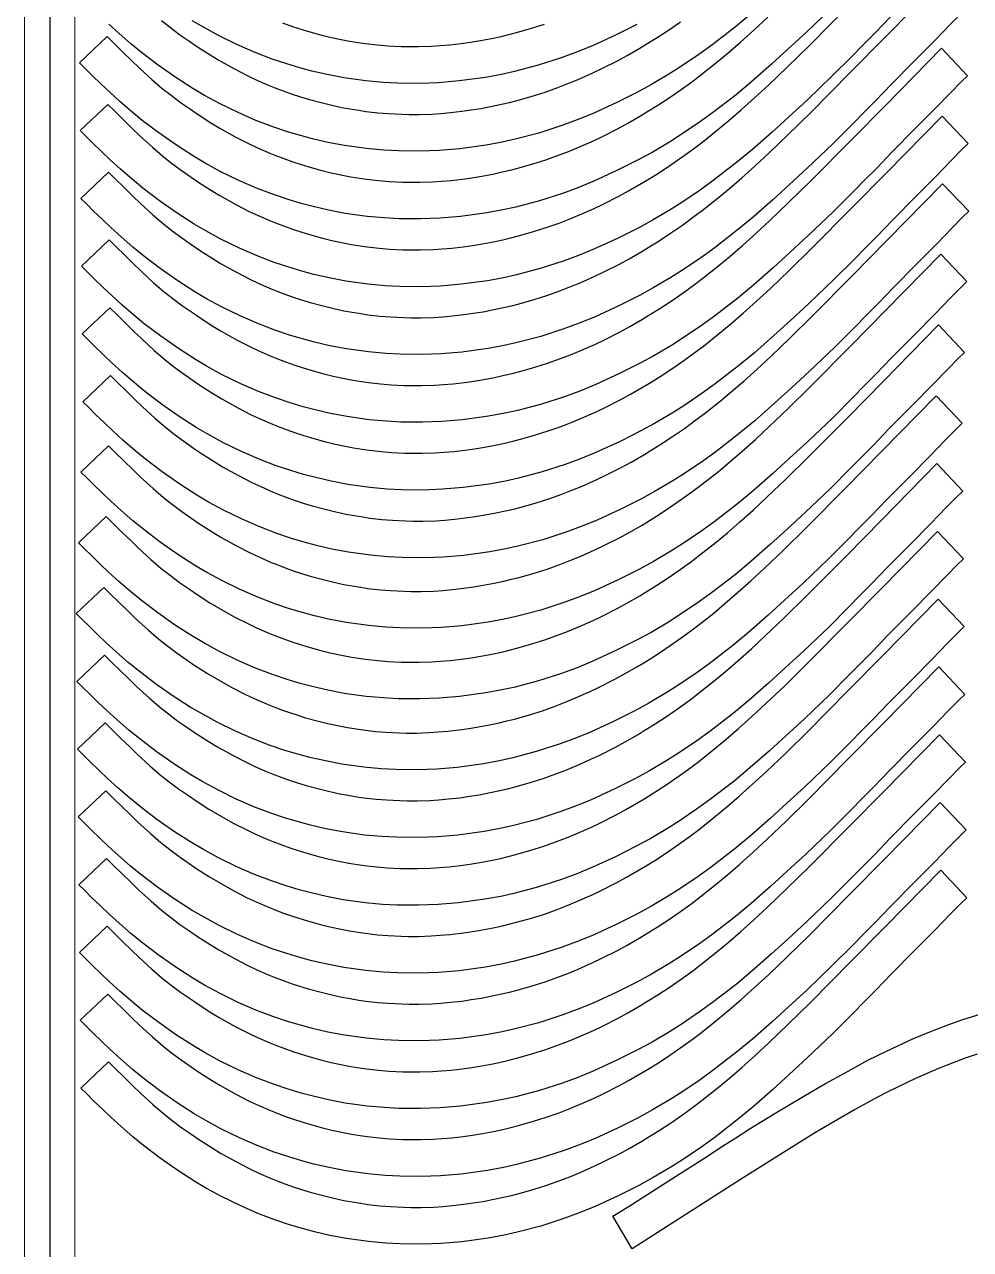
# Model space of a CAD drawing. Header units: millimetres. Extents: x -10628 to 24720, y -21829 to 4032.
# Drawn here: x 13649 to 14399, y -16745 to -15773 of the extents above; entities that cross this region are included whole.
import ezdxf
from ezdxf.enums import TextEntityAlignment as Align
from ezdxf.lldxf.tags import DXFTag

# ---------------------------------------------------------------- set-up
doc = ezdxf.new("R2010")
doc.units = ezdxf.units.MM
doc.layers.add('layer khung van cnc', color=7, linetype='Continuous', lineweight=25, true_color=0xfbf59b)
doc.layers.add('layer mau', color=7, linetype='Continuous')
doc.styles.add('Text Dim', font='arial.ttf')
tags = doc.linetypes.add('KVVIENMAY', pattern='A,46.311228,-10.280676,["KV VIỀN MÁY",Text Dim,S=10.028098,R=0,X=0,Y=-4.346144],-100.988212', length=157.580116).pattern_tags.tags
tags[6] = DXFTag(74, 10)

# ---------------------------------------------------------------- blocks, each defined once
blk = doc.blocks.new('khung van cnc')
at = {"lineweight": 5}
blk.add_lwpolyline([(-193, -99.44), (-193, 2370.56), (-223, 2400.56), (-1463, 2400.56), (-1493, 2370.56), (-1493, -99.44)], close=True, dxfattribs=at)
at = {"color": 1, "linetype": 'KVVIENMAY'}
blk.add_lwpolyline([(-511.88, -84.44), (-213, -84.44), (-213, 2370.56), (-228, 2385.56), (-1458.01, 2385.56), (-1473, 2370.56), (-1473, -84.44), (-1172.83, -84.44)], dxfattribs=at)
at = {"lineweight": 5}
blk.add_lwpolyline([(-513.55, -69.44), (-233, -69.44), (-233, 2370.56), (-1453, 2370.56), (-1453, -69.44), (-1173, -69.44)], dxfattribs=at)
at = {"layer": 'layer mau'}
for tag, p in [('ÁGF', (-518, -155.91)), ('TENFILE', (-518, -268.86)), ('TENFILE', (-518, -381.81)), ('TENFILE', (-518, -494.76))]:
    blk.add_attdef(tag, text='', height=30, dxfattribs=at).set_placement(p, align=Align.MIDDLE_CENTER)

msp = doc.modelspace()

# ---------------------------------------------------------------- linework, layer by layer
for points in [[(14391.238, -15765.042), (14383.203, -15773.306), (14370.906, -15785.879), (14354.96, -15802.051), (14336.344, -15820.804), (14324.128, -15833.588), (14315.258, -15842.514), (14305.69, -15852.243), (14289.933, -15868), (14270.13, -15886.894), (14255.482, -15900.392), (14242.394, -15912.269), (14226.922, -15925.975), (14214.338, -15936.383), (14195.646, -15950.777), (14185.359, -15958.205), (14170.863, -15968.053), (14161.603, -15973.93), (14147.719, -15982.094), (14136.748, -15988.07), (14120.431, -15996.326), (14101.527, -16004.975), (14089.003, -16010.096), (14076.801, -16014.617), (14058.478, -16020.517), (14039.817, -16025.465), (14029.327, -16027.777), (14016.622, -16030.146), (13995.911, -16032.982), (13979.548, -16034.323), (13964.204, -16034.871), (13947.081, -16034.7), (13935.547, -16034.118), (13921.827, -16032.88), (13904.41, -16030.443), (13891.23, -16027.935), (13878.929, -16025.069), (13869.38, -16022.525), (13859.169, -16019.484), (13847.494, -16015.567), (13834.074, -16010.439), (13820.02, -16004.342), (13805.348, -15997.145), (13793.451, -15990.653), (13784.152, -15985.178), (13770.578, -15976.513), (13756.538, -15966.72), (13743.47, -15956.741), (13734.877, -15949.723), (13725.575, -15941.682), (13717.415, -15934.226), (13710.797, -15927.948), (13703.803, -15921.154), (13698.365, -15915.796), (13693.636, -15911.108), (13715.589, -15890.278), (13721.224, -15895.811), (13727.788, -15902.25), (13735.039, -15909.344), (13741.039, -15915.118), (13750.915, -15924.239), (13759.256, -15931.347), (13766.242, -15936.862), (13773.835, -15942.514), (13781.612, -15947.941), (13787.787, -15952.158), (13797.884, -15958.604), (13804.56, -15962.631), (13817.049, -15969.7), (13827.804, -15975.156), (13834.787, -15978.469), (13844.578, -15982.712), (13848.559, -15984.287), (13855.606, -15986.995), (13862.871, -15989.599), (13868.594, -15991.446), (13875.549, -15993.588), (13885.859, -15996.391), (13893.208, -15998.215), (13902.29, -16000.171), (13908.905, -16001.391), (13915.736, -16002.495), (13921.338, -16003.327), (13930.914, -16004.429), (13939.318, -16005.11), (13949.715, -16005.645), (13955.617, -16005.753), (13963.483, -16005.754), (13973.574, -16005.449), (13980.754, -16004.94), (13988.48, -16004.293), (13997.335, -16003.285), (14004.919, -16002.21), (14012.74, -16000.933), (14021.369, -15999.273), (14029.003, -15997.657), (14035.185, -15996.182), (14041.291, -15994.645), (14053.258, -15991.216), (14063.387, -15988.042), (14073.63, -15984.389), (14081.523, -15981.358), (14089.744, -15977.98), (14101.314, -15972.829), (14108.413, -15969.445), (14120.801, -15963.149), (14128.544, -15958.93), (14138.689, -15953.11), (14143.699, -15950.07), (14152.246, -15944.765), (14161.274, -15938.812), (14170.824, -15932.22), (14179.984, -15925.586), (14186.411, -15920.73), (14199.223, -15910.595), (14208.203, -15903.14), (14217.976, -15894.699), (14228.576, -15885.204), (14239.585, -15874.99), (14254.511, -15860.731), (14272.268, -15843.263), (14304.183, -15811.122), (14331.768, -15783.108), (14375.653, -15738.366)], [(14288.897, -15760.52), (14269.094, -15779.414), (14254.446, -15792.912), (14241.358, -15804.789), (14225.886, -15818.495), (14213.302, -15828.903), (14194.611, -15843.297), (14184.323, -15850.725), (14169.827, -15860.573), (14160.567, -15866.45), (14146.683, -15874.614), (14135.712, -15880.59), (14119.396, -15888.846), (14100.491, -15897.495), (14087.967, -15902.616), (14075.765, -15907.137), (14057.443, -15913.037), (14038.781, -15917.985), (14028.291, -15920.297), (14015.586, -15922.666), (13994.876, -15925.502), (13978.512, -15926.843), (13963.168, -15927.391), (13946.046, -15927.22), (13934.511, -15926.638), (13920.791, -15925.399), (13903.374, -15922.963), (13890.194, -15920.455), (13877.893, -15917.589), (13868.344, -15915.045), (13858.133, -15912.004), (13846.458, -15908.087), (13833.038, -15902.959), (13818.984, -15896.862), (13804.312, -15889.665), (13792.415, -15883.173), (13783.116, -15877.698), (13769.542, -15869.033), (13755.502, -15859.24), (13742.434, -15849.261), (13733.841, -15842.243), (13724.539, -15834.202), (13716.379, -15826.746), (13709.761, -15820.468), (13702.767, -15813.673), (13697.329, -15808.316), (13692.6, -15803.628), (13714.553, -15782.798), (13720.188, -15788.331), (13726.752, -15794.769), (13734.003, -15801.864), (13740.003, -15807.638), (13749.879, -15816.759), (13758.22, -15823.867), (13765.206, -15829.381), (13772.8, -15835.034), (13780.577, -15840.461), (13786.751, -15844.678), (13796.848, -15851.124), (13803.524, -15855.151), (13816.013, -15862.219), (13826.768, -15867.676), (13833.751, -15870.989), (13843.542, -15875.232), (13847.523, -15876.807), (13854.57, -15879.515), (13861.835, -15882.119), (13867.558, -15883.966), (13874.513, -15886.108), (13884.823, -15888.911), (13892.172, -15890.735), (13901.254, -15892.691), (13907.869, -15893.911), (13914.701, -15895.015), (13920.303, -15895.847), (13929.879, -15896.949), (13938.282, -15897.63), (13948.679, -15898.165), (13954.581, -15898.273), (13962.447, -15898.274), (13972.538, -15897.969), (13979.718, -15897.46), (13987.444, -15896.813), (13996.299, -15895.805), (14003.883, -15894.73), (14011.705, -15893.453), (14020.334, -15891.793), (14027.967, -15890.177), (14034.149, -15888.702), (14040.255, -15887.165), (14052.222, -15883.736), (14062.351, -15880.562), (14072.594, -15876.909), (14080.487, -15873.878), (14088.708, -15870.5), (14100.278, -15865.349), (14107.377, -15861.965), (14119.765, -15855.669), (14127.508, -15851.45), (14137.653, -15845.63), (14142.663, -15842.59), (14151.21, -15837.285), (14160.238, -15831.332), (14169.788, -15824.74), (14178.948, -15818.106), (14185.375, -15813.25), (14198.187, -15803.115), (14207.167, -15795.66), (14216.94, -15787.219), (14227.54, -15777.724), (14238.549, -15767.51)], [(14335.826, -15767.064), (14323.61, -15779.848), (14314.74, -15788.774), (14305.172, -15798.503), (14289.415, -15814.26), (14269.612, -15833.154), (14254.964, -15846.652), (14241.876, -15858.529), (14226.404, -15872.235), (14213.82, -15882.643), (14195.129, -15897.037), (14184.841, -15904.465), (14170.345, -15914.313), (14161.085, -15920.19), (14147.201, -15928.354), (14136.23, -15934.33), (14119.913, -15942.586), (14101.009, -15951.235), (14088.485, -15956.356), (14076.283, -15960.877), (14057.96, -15966.777), (14039.299, -15971.725), (14028.809, -15974.037), (14016.104, -15976.406), (13995.393, -15979.242), (13979.03, -15980.583), (13963.686, -15981.131), (13946.564, -15980.96), (13935.029, -15980.378), (13921.309, -15979.139), (13903.892, -15976.703), (13890.712, -15974.195), (13878.411, -15971.329), (13868.862, -15968.785), (13858.651, -15965.744), (13846.976, -15961.827), (13833.556, -15956.699), (13819.502, -15950.602), (13804.83, -15943.405), (13792.933, -15936.913), (13783.634, -15931.438), (13770.06, -15922.773), (13756.02, -15912.98), (13742.952, -15903.001), (13734.359, -15895.983), (13725.057, -15887.942), (13716.897, -15880.486), (13710.279, -15874.208), (13703.285, -15867.413), (13697.847, -15862.056), (13693.118, -15857.368), (13715.071, -15836.538), (13720.706, -15842.071), (13727.27, -15848.509), (13734.521, -15855.604), (13740.521, -15861.378), (13750.397, -15870.499), (13758.738, -15877.607), (13765.724, -15883.122), (13773.317, -15888.774), (13781.095, -15894.201), (13787.269, -15898.418), (13797.366, -15904.864), (13804.042, -15908.891), (13816.531, -15915.96), (13827.286, -15921.416), (13834.269, -15924.729), (13844.06, -15928.972), (13848.041, -15930.547), (13855.088, -15933.255), (13862.353, -15935.859), (13868.076, -15937.706), (13875.031, -15939.848), (13885.341, -15942.651), (13892.69, -15944.475), (13901.772, -15946.431), (13908.387, -15947.651), (13915.218, -15948.755), (13920.821, -15949.587), (13930.397, -15950.689), (13938.8, -15951.37), (13949.197, -15951.905), (13955.099, -15952.013), (13962.965, -15952.014), (13973.056, -15951.709), (13980.236, -15951.2), (13987.962, -15950.553), (13996.817, -15949.545), (14004.401, -15948.47), (14012.222, -15947.193), (14020.852, -15945.533), (14028.485, -15943.917), (14034.667, -15942.442), (14040.773, -15940.905), (14052.74, -15937.476), (14062.869, -15934.302), (14073.112, -15930.649), (14081.005, -15927.618), (14089.226, -15924.24), (14100.796, -15919.089), (14107.895, -15915.705), (14120.283, -15909.409), (14128.026, -15905.19), (14138.171, -15899.37), (14143.181, -15896.33), (14151.728, -15891.025), (14160.756, -15885.072), (14170.306, -15878.48), (14179.466, -15871.846), (14185.893, -15866.99), (14198.705, -15856.855), (14207.685, -15849.4), (14217.458, -15840.959), (14228.058, -15831.464), (14239.067, -15821.25), (14253.993, -15806.991), (14271.75, -15789.523), (14303.665, -15757.382)], [(14225.368, -15764.755), (14212.784, -15775.163), (14194.093, -15789.557), (14183.805, -15796.985), (14169.309, -15806.833), (14160.049, -15812.71), (14146.165, -15820.874), (14135.194, -15826.85), (14118.878, -15835.106), (14099.973, -15843.755), (14087.449, -15848.876), (14075.247, -15853.397), (14056.925, -15859.297), (14038.263, -15864.245), (14027.773, -15866.557), (14015.068, -15868.926), (13994.358, -15871.762), (13977.994, -15873.103), (13962.65, -15873.651), (13945.528, -15873.48), (13933.993, -15872.898), (13920.273, -15871.659), (13902.856, -15869.223), (13889.676, -15866.715), (13877.375, -15863.849), (13867.827, -15861.305), (13857.615, -15858.264), (13845.94, -15854.347), (13832.52, -15849.219), (13818.466, -15843.122), (13803.794, -15835.925), (13791.897, -15829.433), (13782.599, -15823.958), (13769.024, -15815.293), (13754.984, -15805.5), (13741.916, -15795.521), (13733.323, -15788.503), (13724.021, -15780.462), (13715.861, -15773.006)], [(13757.702, -15770.127), (13764.688, -15775.641), (13772.282, -15781.294), (13780.059, -15786.721), (13786.233, -15790.938), (13796.33, -15797.384), (13803.006, -15801.411), (13815.495, -15808.479), (13826.25, -15813.936), (13833.233, -15817.249), (13843.024, -15821.492), (13847.005, -15823.067), (13854.052, -15825.775), (13861.317, -15828.379), (13867.04, -15830.226), (13873.995, -15832.368), (13884.306, -15835.171), (13891.654, -15836.995), (13900.736, -15838.951), (13907.351, -15840.171), (13914.183, -15841.275), (13919.785, -15842.107), (13929.361, -15843.209), (13937.764, -15843.89), (13948.162, -15844.425), (13954.063, -15844.533), (13961.929, -15844.534), (13972.02, -15844.229), (13979.2, -15843.72), (13986.926, -15843.073), (13995.781, -15842.065), (14003.365, -15840.99), (14011.187, -15839.713), (14019.816, -15838.053), (14027.449, -15836.437), (14033.632, -15834.962), (14039.737, -15833.425), (14051.704, -15829.996), (14061.833, -15826.822), (14072.076, -15823.169), (14079.969, -15820.138), (14088.19, -15816.76), (14099.76, -15811.609), (14106.859, -15808.225), (14119.247, -15801.929), (14126.99, -15797.71), (14137.135, -15791.89), (14142.145, -15788.85), (14150.692, -15783.545), (14159.72, -15777.592), (14169.27, -15771)], [(14134.676, -15773.11), (14118.36, -15781.366), (14099.455, -15790.015), (14086.931, -15795.136), (14074.729, -15799.657), (14056.407, -15805.557), (14037.745, -15810.505), (14027.255, -15812.817), (14014.551, -15815.186), (13993.84, -15818.022), (13977.476, -15819.363), (13962.132, -15819.911), (13945.01, -15819.74), (13933.475, -15819.158), (13919.755, -15817.919), (13902.338, -15815.483), (13889.158, -15812.975), (13876.857, -15810.109), (13867.309, -15807.565), (13857.097, -15804.524), (13845.422, -15800.607), (13832.002, -15795.479), (13817.948, -15789.382), (13803.276, -15782.185), (13791.379, -15775.693), (13782.081, -15770.218)], [(13853.534, -15772.035), (13860.799, -15774.639), (13866.522, -15776.486), (13873.477, -15778.628), (13883.788, -15781.431), (13891.136, -15783.255), (13900.218, -15785.211), (13906.833, -15786.431), (13913.665, -15787.535), (13919.267, -15788.367), (13928.843, -15789.469), (13937.246, -15790.15), (13947.644, -15790.685), (13953.545, -15790.793), (13961.411, -15790.794), (13971.502, -15790.489), (13978.682, -15789.98), (13986.408, -15789.333), (13995.263, -15788.325), (14002.847, -15787.25), (14010.669, -15785.973), (14019.298, -15784.313), (14026.931, -15782.697), (14033.114, -15781.222), (14039.219, -15779.685), (14051.186, -15776.256), (14061.315, -15773.082)], [(14404.462, -16589.712), (14394.944, -16592.965), (14384.811, -16596.742), (14374.025, -16601.024), (14363.61, -16605.435), (14356.258, -16608.725), (14341.499, -16615.729), (14331.077, -16620.98), (14319.659, -16627.014), (14307.2, -16633.89), (14294.18, -16641.374), (14276.436, -16651.922), (14255.214, -16664.963), (14216.903, -16689.127), (14183.738, -16710.24), (14130.937, -16744), (14115.686, -16718.146), (14121.731, -16714.508), (14131.415, -16708.257), (14146.219, -16698.762), (14165.386, -16686.579), (14187.734, -16672.479), (14202.505, -16662.76), (14213.152, -16656.051), (14224.658, -16648.716), (14243.547, -16636.894), (14267.083, -16622.923), (14284.386, -16613.054), (14299.804, -16604.415), (14317.956, -16594.528), (14332.553, -16587.207), (14353.997, -16577.373), (14365.689, -16572.441), (14382.024, -16566.095), (14392.366, -16562.445), (14407.727, -16557.603)]]:
    msp.add_lwpolyline(points)
for points in [[(14391.756, -15818.782), (14383.721, -15827.046), (14371.424, -15839.619), (14355.478, -15855.791), (14336.862, -15874.544), (14324.646, -15887.328), (14315.775, -15896.254), (14306.208, -15905.983), (14290.451, -15921.74), (14270.648, -15940.634), (14256, -15954.132), (14242.912, -15966.009), (14227.44, -15979.715), (14214.856, -15990.123), (14196.164, -16004.517), (14185.877, -16011.945), (14171.381, -16021.793), (14162.121, -16027.67), (14148.237, -16035.834), (14137.265, -16041.81), (14120.949, -16050.066), (14102.044, -16058.715), (14089.521, -16063.836), (14077.319, -16068.357), (14058.996, -16074.257), (14040.335, -16079.205), (14029.845, -16081.517), (14017.14, -16083.886), (13996.429, -16086.722), (13980.066, -16088.063), (13964.722, -16088.611), (13947.599, -16088.44), (13936.065, -16087.858), (13922.345, -16086.62), (13904.928, -16084.183), (13891.748, -16081.675), (13879.447, -16078.809), (13869.898, -16076.265), (13859.687, -16073.224), (13848.012, -16069.307), (13834.592, -16064.179), (13820.538, -16058.082), (13805.866, -16050.885), (13793.969, -16044.393), (13784.67, -16038.918), (13771.096, -16030.253), (13757.056, -16020.46), (13743.988, -16010.481), (13735.395, -16003.463), (13726.093, -15995.422), (13717.933, -15987.966), (13711.315, -15981.688), (13704.321, -15974.894), (13698.883, -15969.536), (13694.154, -15964.848), (13716.107, -15944.018), (13721.742, -15949.551), (13728.306, -15955.99), (13735.556, -15963.084), (13741.557, -15968.858), (13751.433, -15977.979), (13759.774, -15985.087), (13766.76, -15990.602), (13774.353, -15996.254), (13782.13, -16001.681), (13788.305, -16005.898), (13798.402, -16012.344), (13805.078, -16016.371), (13817.567, -16023.44), (13828.322, -16028.896), (13835.305, -16032.209), (13845.096, -16036.452), (13849.077, -16038.027), (13856.124, -16040.735), (13863.389, -16043.339), (13869.112, -16045.186), (13876.067, -16047.328), (13886.377, -16050.131), (13893.726, -16051.955), (13902.808, -16053.911), (13909.423, -16055.131), (13916.254, -16056.235), (13921.856, -16057.067), (13931.432, -16058.169), (13939.836, -16058.85), (13950.233, -16059.385), (13956.135, -16059.493), (13964, -16059.494), (13974.091, -16059.189), (13981.272, -16058.68), (13988.998, -16058.033), (13997.852, -16057.025), (14005.437, -16055.95), (14013.258, -16054.673), (14021.887, -16053.013), (14029.521, -16051.397), (14035.703, -16049.922), (14041.809, -16048.385), (14053.776, -16044.956), (14063.905, -16041.782), (14074.148, -16038.129), (14082.041, -16035.098), (14090.262, -16031.72), (14101.832, -16026.569), (14108.931, -16023.185), (14121.319, -16016.889), (14129.062, -16012.67), (14139.207, -16006.85), (14144.217, -16003.81), (14152.764, -15998.505), (14161.792, -15992.552), (14171.342, -15985.96), (14180.502, -15979.326), (14186.929, -15974.47), (14199.741, -15964.335), (14208.721, -15956.88), (14218.494, -15948.439), (14229.094, -15938.944), (14240.103, -15928.73), (14255.029, -15914.471), (14272.786, -15897.003), (14304.701, -15864.862), (14332.286, -15836.848), (14376.171, -15792.106), (14396.831, -15813.881)], [(14392.274, -15872.522), (14384.239, -15880.786), (14371.942, -15893.359), (14355.996, -15909.531), (14337.38, -15928.284), (14325.164, -15941.068), (14316.293, -15949.994), (14306.726, -15959.723), (14290.969, -15975.48), (14271.166, -15994.374), (14256.518, -16007.872), (14243.43, -16019.749), (14227.958, -16033.455), (14215.374, -16043.863), (14196.682, -16058.257), (14186.394, -16065.685), (14171.899, -16075.533), (14162.639, -16081.41), (14148.755, -16089.574), (14137.783, -16095.55), (14121.467, -16103.806), (14102.562, -16112.455), (14090.038, -16117.576), (14077.837, -16122.097), (14059.514, -16127.997), (14040.852, -16132.945), (14030.363, -16135.257), (14017.658, -16137.626), (13996.947, -16140.462), (13980.583, -16141.803), (13965.24, -16142.351), (13948.117, -16142.18), (13936.583, -16141.598), (13922.863, -16140.36), (13905.446, -16137.923), (13892.265, -16135.415), (13879.965, -16132.549), (13870.416, -16130.005), (13860.205, -16126.964), (13848.53, -16123.047), (13835.11, -16117.919), (13821.056, -16111.822), (13806.384, -16104.625), (13794.487, -16098.133), (13785.188, -16092.658), (13771.614, -16083.993), (13757.574, -16074.2), (13744.506, -16064.221), (13735.913, -16057.203), (13726.611, -16049.162), (13718.451, -16041.706), (13711.833, -16035.428), (13704.839, -16028.634), (13699.401, -16023.276), (13694.672, -16018.588), (13716.625, -15997.758), (13722.26, -16003.291), (13728.824, -16009.73), (13736.074, -16016.824), (13742.075, -16022.598), (13751.951, -16031.719), (13760.292, -16038.827), (13767.278, -16044.342), (13774.871, -16049.994), (13782.648, -16055.421), (13788.823, -16059.638), (13798.92, -16066.084), (13805.596, -16070.111), (13818.085, -16077.18), (13828.84, -16082.636), (13835.823, -16085.949), (13845.614, -16090.192), (13849.595, -16091.767), (13856.642, -16094.475), (13863.907, -16097.079), (13869.63, -16098.926), (13876.585, -16101.068), (13886.895, -16103.871), (13894.244, -16105.695), (13903.326, -16107.651), (13909.94, -16108.871), (13916.772, -16109.975), (13922.374, -16110.807), (13931.95, -16111.909), (13940.354, -16112.59), (13950.751, -16113.125), (13956.653, -16113.233), (13964.518, -16113.234), (13974.609, -16112.929), (13981.79, -16112.421), (13989.515, -16111.773), (13998.37, -16110.765), (14005.955, -16109.69), (14013.776, -16108.413), (14022.405, -16106.753), (14030.039, -16105.137), (14036.221, -16103.662), (14042.327, -16102.125), (14054.294, -16098.696), (14064.423, -16095.522), (14074.666, -16091.869), (14082.559, -16088.838), (14090.78, -16085.46), (14102.35, -16080.309), (14109.449, -16076.925), (14121.837, -16070.629), (14129.58, -16066.41), (14139.725, -16060.59), (14144.735, -16057.55), (14153.282, -16052.245), (14162.309, -16046.292), (14171.86, -16039.7), (14181.02, -16033.066), (14187.447, -16028.21), (14200.259, -16018.075), (14209.238, -16010.62), (14219.012, -16002.179), (14229.612, -15992.684), (14240.621, -15982.47), (14255.547, -15968.211), (14273.304, -15950.743), (14305.219, -15918.602), (14332.804, -15890.588), (14376.689, -15845.846), (14397.349, -15867.621)], [(14392.792, -15926.262), (14384.757, -15934.526), (14372.46, -15947.099), (14356.514, -15963.271), (14337.897, -15982.024), (14325.682, -15994.808), (14316.811, -16003.734), (14307.244, -16013.463), (14291.487, -16029.22), (14271.684, -16048.114), (14257.036, -16061.612), (14243.947, -16073.489), (14228.476, -16087.195), (14215.892, -16097.603), (14197.2, -16111.997), (14186.912, -16119.425), (14172.417, -16129.273), (14163.157, -16135.15), (14149.273, -16143.314), (14138.301, -16149.29), (14121.985, -16157.546), (14103.08, -16166.195), (14090.556, -16171.316), (14078.355, -16175.837), (14060.032, -16181.737), (14041.37, -16186.685), (14030.881, -16188.997), (14018.176, -16191.366), (13997.465, -16194.202), (13981.101, -16195.543), (13965.758, -16196.091), (13948.635, -16195.92), (13937.101, -16195.338), (13923.381, -16194.1), (13905.964, -16191.663), (13892.783, -16189.155), (13880.483, -16186.289), (13870.934, -16183.745), (13860.723, -16180.704), (13849.048, -16176.787), (13835.627, -16171.659), (13821.574, -16165.562), (13806.902, -16158.365), (13795.004, -16151.873), (13785.706, -16146.398), (13772.132, -16137.733), (13758.092, -16127.94), (13745.024, -16117.961), (13736.431, -16110.943), (13727.129, -16102.902), (13718.969, -16095.446), (13712.351, -16089.168), (13705.357, -16082.374), (13699.918, -16077.016), (13695.19, -16072.328), (13717.143, -16051.498), (13722.778, -16057.031), (13729.342, -16063.47), (13736.592, -16070.565), (13742.593, -16076.338), (13752.469, -16085.459), (13760.81, -16092.567), (13767.796, -16098.082), (13775.389, -16103.734), (13783.166, -16109.161), (13789.341, -16113.378), (13799.438, -16119.824), (13806.114, -16123.851), (13818.603, -16130.92), (13829.358, -16136.376), (13836.341, -16139.689), (13846.132, -16143.932), (13850.113, -16145.507), (13857.16, -16148.215), (13864.425, -16150.819), (13870.148, -16152.666), (13877.103, -16154.808), (13887.413, -16157.611), (13894.762, -16159.435), (13903.844, -16161.391), (13910.458, -16162.611), (13917.29, -16163.715), (13922.892, -16164.547), (13932.468, -16165.649), (13940.872, -16166.33), (13951.269, -16166.865), (13957.171, -16166.973), (13965.036, -16166.974), (13975.127, -16166.669), (13982.308, -16166.161), (13990.033, -16165.513), (13998.888, -16164.505), (14006.473, -16163.43), (14014.294, -16162.153), (14022.923, -16160.493), (14030.556, -16158.877), (14036.739, -16157.402), (14042.845, -16155.865), (14054.812, -16152.436), (14064.941, -16149.262), (14075.184, -16145.609), (14083.077, -16142.578), (14091.298, -16139.2), (14102.868, -16134.049), (14109.967, -16130.665), (14122.354, -16124.369), (14130.098, -16120.15), (14140.243, -16114.33), (14145.253, -16111.29), (14153.8, -16105.985), (14162.827, -16100.032), (14172.378, -16093.44), (14181.538, -16086.806), (14187.965, -16081.95), (14200.777, -16071.815), (14209.756, -16064.36), (14219.53, -16055.919), (14230.13, -16046.424), (14241.139, -16036.21), (14256.065, -16021.951), (14273.822, -16004.483), (14305.737, -15972.342), (14333.322, -15944.328), (14377.207, -15899.586), (14397.867, -15921.361)], [(14391.315, -15982.029), (14383.28, -15990.292), (14370.982, -16002.866), (14355.036, -16019.037), (14336.42, -16037.79), (14324.204, -16050.575), (14315.334, -16059.501), (14305.766, -16069.23), (14290.009, -16084.986), (14270.206, -16103.88), (14255.558, -16117.378), (14242.47, -16129.255), (14226.998, -16142.962), (14214.414, -16153.37), (14195.723, -16167.763), (14185.435, -16175.192), (14170.939, -16185.039), (14161.679, -16190.917), (14147.795, -16199.08), (14136.824, -16205.057), (14120.508, -16213.313), (14101.603, -16221.961), (14089.079, -16227.083), (14076.877, -16231.603), (14058.555, -16237.504), (14039.893, -16242.451), (14029.403, -16244.764), (14016.698, -16247.133), (13995.988, -16249.969), (13979.624, -16251.31), (13964.28, -16251.857), (13947.158, -16251.686), (13935.623, -16251.104), (13921.903, -16249.866), (13904.486, -16247.43), (13891.306, -16244.922), (13879.005, -16242.056), (13869.457, -16239.512), (13859.245, -16236.471), (13847.57, -16232.554), (13834.15, -16227.426), (13820.096, -16221.329), (13805.424, -16214.132), (13793.527, -16207.64), (13784.229, -16202.164), (13770.654, -16193.5), (13756.614, -16183.706), (13743.546, -16173.727), (13734.953, -16166.71), (13725.651, -16158.668), (13717.491, -16151.212), (13710.873, -16144.935), (13703.879, -16138.14), (13698.441, -16132.782), (13693.712, -16128.095), (13715.666, -16107.265), (13721.3, -16112.798), (13727.864, -16119.236), (13735.115, -16126.331), (13741.116, -16132.105), (13750.991, -16141.226), (13759.332, -16148.334), (13766.318, -16153.848), (13773.912, -16159.501), (13781.689, -16164.927), (13787.863, -16169.145), (13797.96, -16175.591), (13804.636, -16179.617), (13817.125, -16186.686), (13827.88, -16192.142), (13834.863, -16195.455), (13844.654, -16199.699), (13848.635, -16201.273), (13855.682, -16203.982), (13862.947, -16206.586), (13868.67, -16208.432), (13875.625, -16210.575), (13885.936, -16213.378), (13893.284, -16215.202), (13902.366, -16217.158), (13908.981, -16218.378), (13915.813, -16219.482), (13921.415, -16220.313), (13930.991, -16221.415), (13939.394, -16222.097), (13949.792, -16222.631), (13955.693, -16222.74), (13963.559, -16222.74), (13973.65, -16222.436), (13980.83, -16221.927), (13988.556, -16221.279), (13997.411, -16220.271), (14004.995, -16219.196), (14012.817, -16217.92), (14021.446, -16216.26), (14029.079, -16214.644), (14035.262, -16213.169), (14041.367, -16211.632), (14053.334, -16208.203), (14063.463, -16205.029), (14073.706, -16201.376), (14081.6, -16198.344), (14089.82, -16194.967), (14101.39, -16189.816), (14108.489, -16186.432), (14120.877, -16180.135), (14128.62, -16175.916), (14138.765, -16170.096), (14143.775, -16167.056), (14152.322, -16161.751), (14161.35, -16155.798), (14170.9, -16149.206), (14180.06, -16142.572), (14186.487, -16137.717), (14199.3, -16127.582), (14208.279, -16120.127), (14218.053, -16111.685), (14228.652, -16102.19), (14239.661, -16091.977), (14254.587, -16077.718), (14272.344, -16060.249), (14304.26, -16028.108), (14331.844, -16000.095), (14375.729, -15955.353), (14396.389, -15977.127)], [(14389.464, -16038.175), (14381.429, -16046.438), (14369.131, -16059.011), (14353.185, -16075.183), (14334.569, -16093.936), (14322.353, -16106.721), (14313.483, -16115.646), (14303.915, -16125.375), (14288.158, -16141.132), (14268.355, -16160.026), (14253.707, -16173.524), (14240.619, -16185.401), (14225.147, -16199.108), (14212.564, -16209.515), (14193.872, -16223.909), (14183.584, -16231.338), (14169.088, -16241.185), (14159.828, -16247.062), (14145.944, -16255.226), (14134.973, -16261.202), (14118.657, -16269.458), (14099.752, -16278.107), (14087.228, -16283.229), (14075.026, -16287.749), (14056.704, -16293.649), (14038.042, -16298.597), (14027.552, -16300.91), (14014.848, -16303.279), (13994.137, -16306.114), (13977.773, -16307.455), (13962.429, -16308.003), (13945.307, -16307.832), (13933.772, -16307.25), (13920.052, -16306.012), (13902.635, -16303.575), (13889.455, -16301.067), (13877.154, -16298.201), (13867.606, -16295.657), (13857.394, -16292.616), (13845.719, -16288.7), (13832.299, -16283.571), (13818.245, -16277.474), (13803.574, -16270.277), (13791.676, -16263.785), (13782.378, -16258.31), (13768.803, -16249.646), (13754.763, -16239.852), (13741.696, -16229.873), (13733.103, -16222.855), (13723.801, -16214.814), (13715.64, -16207.358), (13709.023, -16201.081), (13702.028, -16194.286), (13696.59, -16188.928), (13691.861, -16184.241), (13713.815, -16163.41), (13719.449, -16168.943), (13726.013, -16175.382), (13733.264, -16182.477), (13739.265, -16188.25), (13749.14, -16197.371), (13757.482, -16204.479), (13764.467, -16209.994), (13772.061, -16215.646), (13779.838, -16221.073), (13786.012, -16225.29), (13796.109, -16231.736), (13802.786, -16235.763), (13815.274, -16242.832), (13826.029, -16248.288), (13833.012, -16251.601), (13842.803, -16255.845), (13846.784, -16257.419), (13853.831, -16260.127), (13861.096, -16262.731), (13866.82, -16264.578), (13873.774, -16266.72), (13884.085, -16269.523), (13891.433, -16271.347), (13900.515, -16273.304), (13907.13, -16274.523), (13913.962, -16275.628), (13919.564, -16276.459), (13929.14, -16277.561), (13937.543, -16278.242), (13947.941, -16278.777), (13953.842, -16278.885), (13961.708, -16278.886), (13971.799, -16278.581), (13978.979, -16278.073), (13986.705, -16277.425), (13995.56, -16276.417), (14003.145, -16275.342), (14010.966, -16274.065), (14019.595, -16272.405), (14027.228, -16270.79), (14033.411, -16269.314), (14039.516, -16267.777), (14051.483, -16264.349), (14061.612, -16261.174), (14071.855, -16257.521), (14079.749, -16254.49), (14087.969, -16251.112), (14099.539, -16245.961), (14106.638, -16242.578), (14119.026, -16236.281), (14126.769, -16232.062), (14136.914, -16226.242), (14141.925, -16223.202), (14150.471, -16217.897), (14159.499, -16211.944), (14169.049, -16205.352), (14178.21, -16198.718), (14184.637, -16193.862), (14197.449, -16183.727), (14206.428, -16176.272), (14216.202, -16167.831), (14226.801, -16158.336), (14237.81, -16148.122), (14252.737, -16133.864), (14270.494, -16116.395), (14302.409, -16084.254), (14329.993, -16056.24), (14373.878, -16011.498), (14394.538, -16033.273)], [(14387.613, -16094.32), (14379.578, -16102.583), (14367.28, -16115.157), (14351.334, -16131.328), (14332.718, -16150.081), (14320.503, -16162.866), (14311.632, -16171.792), (14302.064, -16181.521), (14286.307, -16197.278), (14266.504, -16216.172), (14251.856, -16229.67), (14238.768, -16241.547), (14223.296, -16255.253), (14210.713, -16265.661), (14192.021, -16280.055), (14181.733, -16287.483), (14167.237, -16297.331), (14157.977, -16303.208), (14144.094, -16311.372), (14133.122, -16317.348), (14116.806, -16325.604), (14097.901, -16334.253), (14085.377, -16339.374), (14073.176, -16343.895), (14054.853, -16349.795), (14036.191, -16354.743), (14025.702, -16357.055), (14012.997, -16359.424), (13992.286, -16362.26), (13975.922, -16363.601), (13960.578, -16364.148), (13943.456, -16363.977), (13931.921, -16363.396), (13918.201, -16362.157), (13900.784, -16359.721), (13887.604, -16357.213), (13875.303, -16354.347), (13865.755, -16351.803), (13855.543, -16348.762), (13843.868, -16344.845), (13830.448, -16339.717), (13816.394, -16333.62), (13801.723, -16326.423), (13789.825, -16319.931), (13780.527, -16314.456), (13766.953, -16305.791), (13752.912, -16295.997), (13739.845, -16286.018), (13731.252, -16279.001), (13721.95, -16270.96), (13713.789, -16263.504), (13707.172, -16257.226), (13700.177, -16250.431), (13694.739, -16245.074), (13690.01, -16240.386), (13711.964, -16219.556), (13717.599, -16225.089), (13724.162, -16231.527), (13731.413, -16238.622), (13737.414, -16244.396), (13747.289, -16253.517), (13755.631, -16260.625), (13762.617, -16266.139), (13770.21, -16271.792), (13777.987, -16277.219), (13784.161, -16281.436), (13794.259, -16287.882), (13800.935, -16291.908), (13813.423, -16298.977), (13824.178, -16304.434), (13831.161, -16307.747), (13840.952, -16311.99), (13844.934, -16313.564), (13851.98, -16316.273), (13859.245, -16318.877), (13864.969, -16320.724), (13871.923, -16322.866), (13882.234, -16325.669), (13889.582, -16327.493), (13898.664, -16329.449), (13905.279, -16330.669), (13912.111, -16331.773), (13917.713, -16332.605), (13927.289, -16333.707), (13935.692, -16334.388), (13946.09, -16334.923), (13951.991, -16335.031), (13959.857, -16335.032), (13969.948, -16334.727), (13977.128, -16334.218), (13984.854, -16333.571), (13993.709, -16332.563), (14001.294, -16331.487), (14009.115, -16330.211), (14017.744, -16328.551), (14025.377, -16326.935), (14031.56, -16325.46), (14037.665, -16323.923), (14049.632, -16320.494), (14059.761, -16317.32), (14070.004, -16313.667), (14077.898, -16310.635), (14086.118, -16307.258), (14097.688, -16302.107), (14104.787, -16298.723), (14117.175, -16292.427), (14124.918, -16288.208), (14135.063, -16282.388), (14140.074, -16279.348), (14148.62, -16274.043), (14157.648, -16268.089), (14167.198, -16261.498), (14176.359, -16254.864), (14182.786, -16250.008), (14195.598, -16239.873), (14204.577, -16232.418), (14214.351, -16223.977), (14224.95, -16214.481), (14235.959, -16204.268), (14250.886, -16190.009), (14268.643, -16172.541), (14300.558, -16140.4), (14328.143, -16112.386), (14372.027, -16067.644), (14392.688, -16089.418)], [(14388.131, -16148.06), (14380.096, -16156.323), (14367.798, -16168.897), (14351.852, -16185.068), (14333.236, -16203.821), (14321.02, -16216.606), (14312.15, -16225.532), (14302.582, -16235.261), (14286.825, -16251.018), (14267.022, -16269.912), (14252.374, -16283.41), (14239.286, -16295.287), (14223.814, -16308.993), (14211.231, -16319.401), (14192.539, -16333.795), (14182.251, -16341.223), (14167.755, -16351.071), (14158.495, -16356.948), (14144.611, -16365.112), (14133.64, -16371.088), (14117.324, -16379.344), (14098.419, -16387.993), (14085.895, -16393.114), (14073.693, -16397.635), (14055.371, -16403.535), (14036.709, -16408.483), (14026.22, -16410.795), (14013.515, -16413.164), (13992.804, -16416), (13976.44, -16417.341), (13961.096, -16417.888), (13943.974, -16417.717), (13932.439, -16417.136), (13918.719, -16415.897), (13901.302, -16413.461), (13888.122, -16410.953), (13875.821, -16408.087), (13866.273, -16405.543), (13856.061, -16402.502), (13844.386, -16398.585), (13830.966, -16393.457), (13816.912, -16387.36), (13802.241, -16380.163), (13790.343, -16373.671), (13781.045, -16368.196), (13767.47, -16359.531), (13753.43, -16349.738), (13740.363, -16339.758), (13731.77, -16332.741), (13722.468, -16324.7), (13714.307, -16317.244), (13707.69, -16310.966), (13700.695, -16304.171), (13695.257, -16298.814), (13690.528, -16294.126), (13712.482, -16273.296), (13718.116, -16278.829), (13724.68, -16285.267), (13731.931, -16292.362), (13737.932, -16298.136), (13747.807, -16307.257), (13756.149, -16314.365), (13763.134, -16319.879), (13770.728, -16325.532), (13778.505, -16330.959), (13784.679, -16335.176), (13794.776, -16341.622), (13801.453, -16345.648), (13813.941, -16352.717), (13824.696, -16358.174), (13831.679, -16361.487), (13841.47, -16365.73), (13845.452, -16367.304), (13852.498, -16370.013), (13859.763, -16372.617), (13865.487, -16374.464), (13872.441, -16376.606), (13882.752, -16379.409), (13890.1, -16381.233), (13899.182, -16383.189), (13905.797, -16384.409), (13912.629, -16385.513), (13918.231, -16386.345), (13927.807, -16387.447), (13936.21, -16388.128), (13946.608, -16388.663), (13952.509, -16388.771), (13960.375, -16388.772), (13970.466, -16388.467), (13977.646, -16387.958), (13985.372, -16387.311), (13994.227, -16386.303), (14001.812, -16385.227), (14009.633, -16383.951), (14018.262, -16382.291), (14025.895, -16380.675), (14032.078, -16379.2), (14038.183, -16377.663), (14050.15, -16374.234), (14060.279, -16371.06), (14070.522, -16367.407), (14078.416, -16364.375), (14086.636, -16360.998), (14098.206, -16355.847), (14105.305, -16352.463), (14117.693, -16346.167), (14125.436, -16341.948), (14135.581, -16336.128), (14140.592, -16333.088), (14149.138, -16327.783), (14158.166, -16321.829), (14167.716, -16315.238), (14176.877, -16308.604), (14183.304, -16303.748), (14196.116, -16293.613), (14205.095, -16286.158), (14214.869, -16277.717), (14225.468, -16268.221), (14236.477, -16258.008), (14251.404, -16243.749), (14269.161, -16226.281), (14301.076, -16194.14), (14328.661, -16166.126), (14372.545, -16121.384), (14393.206, -16143.158)], [(14388.649, -16201.8), (14380.614, -16210.063), (14368.316, -16222.637), (14352.37, -16238.808), (14333.754, -16257.561), (14321.538, -16270.346), (14312.668, -16279.272), (14303.1, -16289.001), (14287.343, -16304.758), (14267.54, -16323.652), (14252.892, -16337.15), (14239.804, -16349.027), (14224.332, -16362.733), (14211.748, -16373.141), (14193.057, -16387.535), (14182.769, -16394.963), (14168.273, -16404.811), (14159.013, -16410.688), (14145.129, -16418.852), (14134.158, -16424.828), (14117.842, -16433.084), (14098.937, -16441.733), (14086.413, -16446.854), (14074.211, -16451.375), (14055.889, -16457.275), (14037.227, -16462.223), (14026.737, -16464.535), (14014.033, -16466.904), (13993.322, -16469.74), (13976.958, -16471.081), (13961.614, -16471.628), (13944.492, -16471.457), (13932.957, -16470.876), (13919.237, -16469.637), (13901.82, -16467.201), (13888.64, -16464.693), (13876.339, -16461.827), (13866.791, -16459.283), (13856.579, -16456.242), (13844.904, -16452.325), (13831.484, -16447.197), (13817.43, -16441.1), (13802.758, -16433.903), (13790.861, -16427.411), (13781.563, -16421.936), (13767.988, -16413.271), (13753.948, -16403.478), (13740.881, -16393.499), (13732.288, -16386.481), (13722.986, -16378.44), (13714.825, -16370.984), (13708.208, -16364.706), (13701.213, -16357.911), (13695.775, -16352.554), (13691.046, -16347.866), (13713, -16327.036), (13718.634, -16332.569), (13725.198, -16339.007), (13732.449, -16346.102), (13738.45, -16351.876), (13748.325, -16360.997), (13756.667, -16368.105), (13763.652, -16373.619), (13771.246, -16379.272), (13779.023, -16384.699), (13785.197, -16388.916), (13795.294, -16395.362), (13801.971, -16399.388), (13814.459, -16406.457), (13825.214, -16411.914), (13832.197, -16415.227), (13841.988, -16419.47), (13845.969, -16421.044), (13853.016, -16423.753), (13860.281, -16426.357), (13866.005, -16428.204), (13872.959, -16430.346), (13883.27, -16433.149), (13890.618, -16434.973), (13899.7, -16436.929), (13906.315, -16438.149), (13913.147, -16439.253), (13918.749, -16440.085), (13928.325, -16441.187), (13936.728, -16441.868), (13947.126, -16442.403), (13953.027, -16442.511), (13960.893, -16442.512), (13970.984, -16442.207), (13978.164, -16441.698), (13985.89, -16441.051), (13994.745, -16440.043), (14002.329, -16438.967), (14010.151, -16437.691), (14018.78, -16436.031), (14026.413, -16434.415), (14032.596, -16432.94), (14038.701, -16431.403), (14050.668, -16427.974), (14060.797, -16424.8), (14071.04, -16421.147), (14078.934, -16418.115), (14087.154, -16414.738), (14098.724, -16409.587), (14105.823, -16406.203), (14118.211, -16399.907), (14125.954, -16395.688), (14136.099, -16389.868), (14141.109, -16386.828), (14149.656, -16381.523), (14158.684, -16375.569), (14168.234, -16368.978), (14177.395, -16362.344), (14183.822, -16357.488), (14196.634, -16347.353), (14205.613, -16339.898), (14215.387, -16331.457), (14225.986, -16321.961), (14236.995, -16311.748), (14251.922, -16297.489), (14269.678, -16280.021), (14301.594, -16247.88), (14329.178, -16219.866), (14373.063, -16175.124), (14393.723, -16196.898)], [(14389.167, -16255.54), (14381.132, -16263.803), (14368.834, -16276.377), (14352.888, -16292.548), (14334.272, -16311.301), (14322.056, -16324.086), (14313.186, -16333.012), (14303.618, -16342.741), (14287.861, -16358.498), (14268.058, -16377.392), (14253.41, -16390.89), (14240.322, -16402.767), (14224.85, -16416.473), (14212.266, -16426.881), (14193.575, -16441.275), (14183.287, -16448.703), (14168.791, -16458.551), (14159.531, -16464.428), (14145.647, -16472.592), (14134.676, -16478.568), (14118.36, -16486.824), (14099.455, -16495.473), (14086.931, -16500.594), (14074.729, -16505.115), (14056.407, -16511.015), (14037.745, -16515.963), (14027.255, -16518.275), (14014.551, -16520.644), (13993.84, -16523.48), (13977.476, -16524.821), (13962.132, -16525.368), (13945.01, -16525.197), (13933.475, -16524.616), (13919.755, -16523.377), (13902.338, -16520.941), (13889.158, -16518.433), (13876.857, -16515.567), (13867.309, -16513.023), (13857.097, -16509.982), (13845.422, -16506.065), (13832.002, -16500.937), (13817.948, -16494.84), (13803.276, -16487.643), (13791.379, -16481.151), (13782.081, -16475.676), (13768.506, -16467.011), (13754.466, -16457.218), (13741.398, -16447.239), (13732.805, -16440.221), (13723.503, -16432.18), (13715.343, -16424.724), (13708.725, -16418.446), (13701.731, -16411.651), (13696.293, -16406.294), (13691.564, -16401.606), (13713.518, -16380.776), (13719.152, -16386.309), (13725.716, -16392.747), (13732.967, -16399.842), (13738.968, -16405.616), (13748.843, -16414.737), (13757.184, -16421.845), (13764.17, -16427.359), (13771.764, -16433.012), (13779.541, -16438.439), (13785.715, -16442.656), (13795.812, -16449.102), (13802.488, -16453.128), (13814.977, -16460.197), (13825.732, -16465.654), (13832.715, -16468.967), (13842.506, -16473.21), (13846.487, -16474.784), (13853.534, -16477.493), (13860.799, -16480.097), (13866.522, -16481.944), (13873.477, -16484.086), (13883.788, -16486.889), (13891.136, -16488.713), (13900.218, -16490.669), (13906.833, -16491.889), (13913.665, -16492.993), (13919.267, -16493.825), (13928.843, -16494.927), (13937.246, -16495.608), (13947.644, -16496.143), (13953.545, -16496.251), (13961.411, -16496.252), (13971.502, -16495.947), (13978.682, -16495.438), (13986.408, -16494.791), (13995.263, -16493.783), (14002.847, -16492.707), (14010.669, -16491.431), (14019.298, -16489.771), (14026.931, -16488.155), (14033.114, -16486.68), (14039.219, -16485.143), (14051.186, -16481.714), (14061.315, -16478.54), (14071.558, -16474.887), (14079.452, -16471.855), (14087.672, -16468.478), (14099.242, -16463.327), (14106.341, -16459.943), (14118.729, -16453.647), (14126.472, -16449.428), (14136.617, -16443.608), (14141.627, -16440.568), (14150.174, -16435.263), (14159.202, -16429.309), (14168.752, -16422.718), (14177.912, -16416.084), (14184.339, -16411.228), (14197.152, -16401.093), (14206.131, -16393.638), (14215.905, -16385.197), (14226.504, -16375.701), (14237.513, -16365.488), (14252.439, -16351.229), (14270.196, -16333.761), (14302.112, -16301.62), (14329.696, -16273.606), (14373.581, -16228.864), (14394.241, -16250.638)], [(14389.685, -16309.28), (14381.65, -16317.543), (14369.352, -16330.117), (14353.406, -16346.288), (14334.79, -16365.041), (14322.574, -16377.826), (14313.704, -16386.752), (14304.136, -16396.481), (14288.379, -16412.238), (14268.576, -16431.132), (14253.928, -16444.63), (14240.84, -16456.507), (14225.368, -16470.213), (14212.784, -16480.621), (14194.093, -16495.015), (14183.805, -16502.443), (14169.309, -16512.291), (14160.049, -16518.168), (14146.165, -16526.332), (14135.194, -16532.308), (14118.878, -16540.564), (14099.973, -16549.213), (14087.449, -16554.334), (14075.247, -16558.855), (14056.925, -16564.755), (14038.263, -16569.703), (14027.773, -16572.015), (14015.068, -16574.384), (13994.358, -16577.22), (13977.994, -16578.561), (13962.65, -16579.109), (13945.528, -16578.937), (13933.993, -16578.356), (13920.273, -16577.117), (13902.856, -16574.681), (13889.676, -16572.173), (13877.375, -16569.307), (13867.827, -16566.763), (13857.615, -16563.722), (13845.94, -16559.805), (13832.52, -16554.677), (13818.466, -16548.58), (13803.794, -16541.383), (13791.897, -16534.891), (13782.599, -16529.416), (13769.024, -16520.751), (13754.984, -16510.958), (13741.916, -16500.979), (13733.323, -16493.961), (13724.021, -16485.92), (13715.861, -16478.464), (13709.243, -16472.186), (13702.249, -16465.391), (13696.811, -16460.034), (13692.082, -16455.346), (13714.036, -16434.516), (13719.67, -16440.049), (13726.234, -16446.487), (13733.485, -16453.582), (13739.486, -16459.356), (13749.361, -16468.477), (13757.702, -16475.585), (13764.688, -16481.099), (13772.282, -16486.752), (13780.059, -16492.179), (13786.233, -16496.396), (13796.33, -16502.842), (13803.006, -16506.868), (13815.495, -16513.937), (13826.25, -16519.394), (13833.233, -16522.707), (13843.024, -16526.95), (13847.005, -16528.524), (13854.052, -16531.233), (13861.317, -16533.837), (13867.04, -16535.684), (13873.995, -16537.826), (13884.306, -16540.629), (13891.654, -16542.453), (13900.736, -16544.409), (13907.351, -16545.629), (13914.183, -16546.733), (13919.785, -16547.565), (13929.361, -16548.667), (13937.764, -16549.348), (13948.162, -16549.883), (13954.063, -16549.991), (13961.929, -16549.992), (13972.02, -16549.687), (13979.2, -16549.178), (13986.926, -16548.531), (13995.781, -16547.523), (14003.365, -16546.447), (14011.187, -16545.171), (14019.816, -16543.511), (14027.449, -16541.895), (14033.632, -16540.42), (14039.737, -16538.883), (14051.704, -16535.454), (14061.833, -16532.28), (14072.076, -16528.627), (14079.969, -16525.595), (14088.19, -16522.218), (14099.76, -16517.067), (14106.859, -16513.683), (14119.247, -16507.387), (14126.99, -16503.168), (14137.135, -16497.348), (14142.145, -16494.308), (14150.692, -16489.003), (14159.72, -16483.049), (14169.27, -16476.458), (14178.43, -16469.824), (14184.857, -16464.968), (14197.67, -16454.833), (14206.649, -16447.378), (14216.422, -16438.937), (14227.022, -16429.441), (14238.031, -16419.228), (14252.957, -16404.969), (14270.714, -16387.501), (14302.63, -16355.36), (14330.214, -16327.346), (14374.099, -16282.604), (14394.759, -16304.378)], [(14390.203, -16363.02), (14382.168, -16371.283), (14369.87, -16383.857), (14353.924, -16400.029), (14335.308, -16418.781), (14323.092, -16431.566), (14314.222, -16440.492), (14304.654, -16450.221), (14288.897, -16465.978), (14269.094, -16484.872), (14254.446, -16498.37), (14241.358, -16510.247), (14225.886, -16523.953), (14213.302, -16534.361), (14194.611, -16548.755), (14184.323, -16556.183), (14169.827, -16566.031), (14160.567, -16571.908), (14146.683, -16580.072), (14135.712, -16586.048), (14119.396, -16594.304), (14100.491, -16602.953), (14087.967, -16608.074), (14075.765, -16612.595), (14057.443, -16618.495), (14038.781, -16623.443), (14028.291, -16625.755), (14015.586, -16628.124), (13994.876, -16630.96), (13978.512, -16632.301), (13963.168, -16632.849), (13946.046, -16632.677), (13934.511, -16632.096), (13920.791, -16630.857), (13903.374, -16628.421), (13890.194, -16625.913), (13877.893, -16623.047), (13868.344, -16620.503), (13858.133, -16617.462), (13846.458, -16613.545), (13833.038, -16608.417), (13818.984, -16602.32), (13804.312, -16595.123), (13792.415, -16588.631), (13783.116, -16583.156), (13769.542, -16574.491), (13755.502, -16564.698), (13742.434, -16554.719), (13733.841, -16547.701), (13724.539, -16539.66), (13716.379, -16532.204), (13709.761, -16525.926), (13702.767, -16519.131), (13697.329, -16513.774), (13692.6, -16509.086), (13714.553, -16488.256), (13720.188, -16493.789), (13726.752, -16500.227), (13734.003, -16507.322), (13740.003, -16513.096), (13749.879, -16522.217), (13758.22, -16529.325), (13765.206, -16534.839), (13772.8, -16540.492), (13780.577, -16545.919), (13786.751, -16550.136), (13796.848, -16556.582), (13803.524, -16560.608), (13816.013, -16567.677), (13826.768, -16573.134), (13833.751, -16576.447), (13843.542, -16580.69), (13847.523, -16582.265), (13854.57, -16584.973), (13861.835, -16587.577), (13867.558, -16589.424), (13874.513, -16591.566), (13884.823, -16594.369), (13892.172, -16596.193), (13901.254, -16598.149), (13907.869, -16599.369), (13914.701, -16600.473), (13920.303, -16601.305), (13929.879, -16602.407), (13938.282, -16603.088), (13948.679, -16603.623), (13954.581, -16603.731), (13962.447, -16603.732), (13972.538, -16603.427), (13979.718, -16602.918), (13987.444, -16602.271), (13996.299, -16601.263), (14003.883, -16600.187), (14011.705, -16598.911), (14020.334, -16597.251), (14027.967, -16595.635), (14034.149, -16594.16), (14040.255, -16592.623), (14052.222, -16589.194), (14062.351, -16586.02), (14072.594, -16582.367), (14080.487, -16579.335), (14088.708, -16575.958), (14100.278, -16570.807), (14107.377, -16567.423), (14119.765, -16561.127), (14127.508, -16556.908), (14137.653, -16551.088), (14142.663, -16548.048), (14151.21, -16542.743), (14160.238, -16536.789), (14169.788, -16530.198), (14178.948, -16523.564), (14185.375, -16518.708), (14198.187, -16508.573), (14207.167, -16501.118), (14216.94, -16492.677), (14227.54, -16483.181), (14238.549, -16472.968), (14253.475, -16458.709), (14271.232, -16441.241), (14303.148, -16409.1), (14330.732, -16381.086), (14374.617, -16336.344), (14395.277, -16358.118)], [(14390.72, -16416.76), (14382.686, -16425.023), (14370.388, -16437.597), (14354.442, -16453.769), (14335.826, -16472.521), (14323.61, -16485.306), (14314.74, -16494.232), (14305.172, -16503.961), (14289.415, -16519.718), (14269.612, -16538.612), (14254.964, -16552.11), (14241.876, -16563.987), (14226.404, -16577.693), (14213.82, -16588.101), (14195.129, -16602.495), (14184.841, -16609.923), (14170.345, -16619.771), (14161.085, -16625.648), (14147.201, -16633.812), (14136.23, -16639.788), (14119.913, -16648.044), (14101.009, -16656.693), (14088.485, -16661.814), (14076.283, -16666.335), (14057.96, -16672.235), (14039.299, -16677.183), (14028.809, -16679.495), (14016.104, -16681.864), (13995.393, -16684.7), (13979.03, -16686.041), (13963.686, -16686.589), (13946.564, -16686.417), (13935.029, -16685.836), (13921.309, -16684.597), (13903.892, -16682.161), (13890.712, -16679.653), (13878.411, -16676.787), (13868.862, -16674.243), (13858.651, -16671.202), (13846.976, -16667.285), (13833.556, -16662.157), (13819.502, -16656.06), (13804.83, -16648.863), (13792.933, -16642.371), (13783.634, -16636.896), (13770.06, -16628.231), (13756.02, -16618.438), (13742.952, -16608.459), (13734.359, -16601.441), (13725.057, -16593.4), (13716.897, -16585.944), (13710.279, -16579.666), (13703.285, -16572.871), (13697.847, -16567.514), (13693.118, -16562.826), (13715.071, -16541.996), (13720.706, -16547.529), (13727.27, -16553.967), (13734.521, -16561.062), (13740.521, -16566.836), (13750.397, -16575.957), (13758.738, -16583.065), (13765.724, -16588.579), (13773.317, -16594.232), (13781.095, -16599.659), (13787.269, -16603.876), (13797.366, -16610.322), (13804.042, -16614.348), (13816.531, -16621.417), (13827.286, -16626.874), (13834.269, -16630.187), (13844.06, -16634.43), (13848.041, -16636.005), (13855.088, -16638.713), (13862.353, -16641.317), (13868.076, -16643.164), (13875.031, -16645.306), (13885.341, -16648.109), (13892.69, -16649.933), (13901.772, -16651.889), (13908.387, -16653.109), (13915.218, -16654.213), (13920.821, -16655.045), (13930.397, -16656.147), (13938.8, -16656.828), (13949.197, -16657.363), (13955.099, -16657.471), (13962.965, -16657.472), (13973.056, -16657.167), (13980.236, -16656.658), (13987.962, -16656.011), (13996.817, -16655.003), (14004.401, -16653.927), (14012.222, -16652.651), (14020.852, -16650.991), (14028.485, -16649.375), (14034.667, -16647.9), (14040.773, -16646.363), (14052.74, -16642.934), (14062.869, -16639.76), (14073.112, -16636.107), (14081.005, -16633.076), (14089.226, -16629.698), (14100.796, -16624.547), (14107.895, -16621.163), (14120.283, -16614.867), (14128.026, -16610.648), (14138.171, -16604.828), (14143.181, -16601.788), (14151.728, -16596.483), (14160.756, -16590.53), (14170.306, -16583.938), (14179.466, -16577.304), (14185.893, -16572.448), (14198.705, -16562.313), (14207.685, -16554.858), (14217.458, -16546.417), (14228.058, -16536.921), (14239.067, -16526.708), (14253.993, -16512.449), (14271.75, -16494.981), (14303.665, -16462.84), (14331.25, -16434.826), (14375.135, -16390.084), (14395.795, -16411.858)], [(14391.238, -16470.5), (14383.203, -16478.763), (14370.906, -16491.337), (14354.96, -16507.509), (14336.344, -16526.261), (14324.128, -16539.046), (14315.258, -16547.972), (14305.69, -16557.701), (14289.933, -16573.458), (14270.13, -16592.352), (14255.482, -16605.85), (14242.394, -16617.727), (14226.922, -16631.433), (14214.338, -16641.841), (14195.646, -16656.235), (14185.359, -16663.663), (14170.863, -16673.511), (14161.603, -16679.388), (14147.719, -16687.552), (14136.748, -16693.528), (14120.431, -16701.784), (14101.527, -16710.433), (14089.003, -16715.554), (14076.801, -16720.075), (14058.478, -16725.975), (14039.817, -16730.923), (14029.327, -16733.235), (14016.622, -16735.604), (13995.911, -16738.44), (13979.548, -16739.781), (13964.204, -16740.329), (13947.081, -16740.157), (13935.547, -16739.576), (13921.827, -16738.337), (13904.41, -16735.901), (13891.23, -16733.393), (13878.929, -16730.527), (13869.38, -16727.983), (13859.169, -16724.942), (13847.494, -16721.025), (13834.074, -16715.897), (13820.02, -16709.8), (13805.348, -16702.603), (13793.451, -16696.111), (13784.152, -16690.636), (13770.578, -16681.971), (13756.538, -16672.178), (13743.47, -16662.199), (13734.877, -16655.181), (13725.575, -16647.14), (13717.415, -16639.684), (13710.797, -16633.406), (13703.803, -16626.611), (13698.365, -16621.254), (13693.636, -16616.566), (13715.589, -16595.736), (13721.224, -16601.269), (13727.788, -16607.707), (13735.039, -16614.802), (13741.039, -16620.576), (13750.915, -16629.697), (13759.256, -16636.805), (13766.242, -16642.319), (13773.835, -16647.972), (13781.612, -16653.399), (13787.787, -16657.616), (13797.884, -16664.062), (13804.56, -16668.088), (13817.049, -16675.157), (13827.804, -16680.614), (13834.787, -16683.927), (13844.578, -16688.17), (13848.559, -16689.745), (13855.606, -16692.453), (13862.871, -16695.057), (13868.594, -16696.904), (13875.549, -16699.046), (13885.859, -16701.849), (13893.208, -16703.673), (13902.29, -16705.629), (13908.905, -16706.849), (13915.736, -16707.953), (13921.338, -16708.785), (13930.914, -16709.887), (13939.318, -16710.568), (13949.715, -16711.103), (13955.617, -16711.211), (13963.483, -16711.212), (13973.574, -16710.907), (13980.754, -16710.398), (13988.48, -16709.751), (13997.335, -16708.743), (14004.919, -16707.667), (14012.74, -16706.391), (14021.369, -16704.731), (14029.003, -16703.115), (14035.185, -16701.64), (14041.291, -16700.103), (14053.258, -16696.674), (14063.387, -16693.5), (14073.63, -16689.847), (14081.523, -16686.816), (14089.744, -16683.438), (14101.314, -16678.287), (14108.413, -16674.903), (14120.801, -16668.607), (14128.544, -16664.388), (14138.689, -16658.568), (14143.699, -16655.528), (14152.246, -16650.223), (14161.274, -16644.27), (14170.824, -16637.678), (14179.984, -16631.044), (14186.411, -16626.188), (14199.223, -16616.053), (14208.203, -16608.598), (14217.976, -16600.157), (14228.576, -16590.661), (14239.585, -16580.448), (14254.511, -16566.189), (14272.268, -16548.721), (14304.183, -16516.58), (14331.768, -16488.566), (14375.653, -16443.824), (14396.313, -16465.599)]]:
    msp.add_lwpolyline(points, close=True)

# ---------------------------------------------------------------- block references
at = {"layer": 'layer khung van cnc'}
msp.add_blockref('khung van cnc', (15142.01, -16700.689), dxfattribs=at)

doc.saveas('drawing.dxf')
